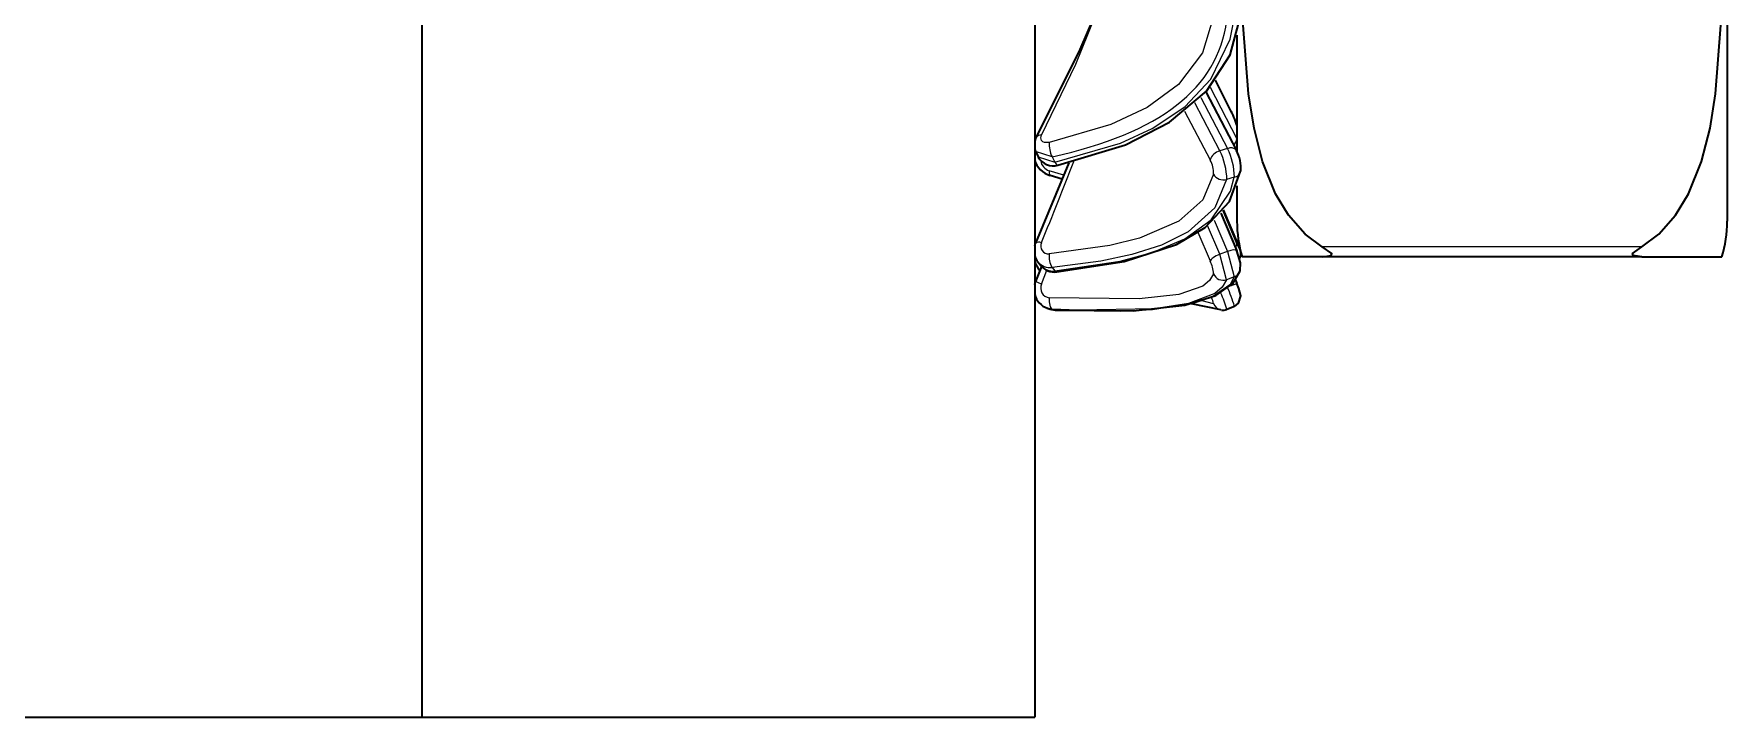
# Model space of a CAD drawing. Extents: x 291 to 828, y 188 to 662.
# Drawn here: x 425.6 to 433.89, y 289.08 to 292.42 of the extents above; entities that cross this region are included whole.
import ezdxf

# ---------------------------------------------------------------- set-up
doc = ezdxf.new("R2010")
doc.units = 0

msp = doc.modelspace()

# ---------------------------------------------------------------- linework, layer by layer
at = {"color": 7, "lineweight": 35, "ltscale": 0.125}
for p, q in [((427.502, 294.0808), (427.502, 289.0808)), ((427.502, 294.0808), (427.502, 289.0808)), ((430.502, 294.0808), (430.502, 289.0808))]:
    msp.add_line(p, q, dxfattribs=at)
at = {"color": 7, "lineweight": 35, "ltscale": 0.030886}
msp.add_line((433.8918, 292.7408), (433.8918, 291.5054), dxfattribs=at)
at = {"color": 7, "lineweight": 35, "ltscale": 0.014192}
msp.add_line((431.4919, 292.4158), (431.4919, 291.8481), dxfattribs=at)
at = {"color": 7, "lineweight": 35, "ltscale": 0.008072}
msp.add_line((431.3404, 292.1384), (431.4897, 291.8521), dxfattribs=at)
at = {"color": 7, "lineweight": 13, "ltscale": 0.007117}
msp.add_line((431.3601, 292.1612), (431.4918, 291.9088), dxfattribs=at)
at = {"color": 7, "lineweight": 35, "ltscale": 0.004013}
msp.add_line((431.4595, 292.0522), (431.3867, 292.1953), dxfattribs=at)
at = {"color": 7, "lineweight": 13, "ltscale": 0.006597}
msp.add_line((431.4082, 291.8499), (431.2861, 292.0839), dxfattribs=at)
at = {"color": 7, "lineweight": 13, "ltscale": 0.007057}
msp.add_line((431.3149, 292.1114), (431.4454, 291.8611), dxfattribs=at)
at = {"color": 7, "lineweight": 13, "ltscale": 0.006709}
msp.add_line((431.3618, 291.805), (431.2376, 292.0428), dxfattribs=at)
at = {"color": 7, "lineweight": 35, "ltscale": 0.000416529}
msp.add_line((430.5081, 291.9144), (430.502, 291.8989), dxfattribs=at)
at = {"color": 7, "lineweight": 35, "ltscale": 0.000278673}
msp.add_line((430.5021, 291.8564), (430.5063, 291.8461), dxfattribs=at)
at = {"color": 7, "lineweight": 13, "ltscale": 0.002107}
msp.add_line((430.5868, 291.8213), (430.5063, 291.8461), dxfattribs=at)
at = {"color": 7, "lineweight": 35, "ltscale": 0.000771797}
msp.add_line((430.5063, 291.8461), (430.52, 291.8184), dxfattribs=at)
at = {"color": 7, "lineweight": 13, "ltscale": 0.00214}
msp.add_line((430.5193, 291.8199), (430.6008, 291.7937), dxfattribs=at)
at = {"color": 7, "lineweight": 13, "ltscale": 0.000773163}
msp.add_line((430.5868, 291.8213), (430.6008, 291.7937), dxfattribs=at)
at = {"color": 7, "lineweight": 13, "ltscale": 0.000972939}
msp.add_line((431.4454, 291.8611), (431.4082, 291.8499), dxfattribs=at)
at = {"color": 7, "lineweight": 35, "ltscale": 0.010644}
msp.add_line((430.6685, 291.7919), (430.5065, 291.3981), dxfattribs=at)
at = {"color": 7, "lineweight": 13, "ltscale": 0.001852}
msp.add_line((430.6439, 291.731), (430.573, 291.7526), dxfattribs=at)
at = {"color": 7, "lineweight": 35, "ltscale": 0.001541}
msp.add_line((430.6361, 291.7119), (430.577, 291.7296), dxfattribs=at)
at = {"color": 7, "lineweight": 13, "ltscale": 0.000979767}
msp.add_line((431.4791, 291.7213), (431.4416, 291.7097), dxfattribs=at)
at = {"color": 7, "lineweight": 35, "ltscale": 0.004344}
msp.add_line((431.4919, 291.6792), (431.4919, 291.5054), dxfattribs=at)
at = {"color": 7, "lineweight": 13, "ltscale": 0.004443}
msp.add_line((431.4222, 291.5568), (431.4918, 291.3932), dxfattribs=at)
at = {"color": 7, "lineweight": 35, "ltscale": 0.004772}
msp.add_line((431.5005, 291.3857), (431.4262, 291.5616), dxfattribs=at)
at = {"color": 7, "lineweight": 13, "ltscale": 0.003803}
for p, q in [((431.4082, 291.3442), (431.3486, 291.4842)), ((431.3618, 291.3104), (431.3022, 291.4504))]:
    msp.add_line(p, q, dxfattribs=at)
at = {"color": 7, "lineweight": 13, "ltscale": 0.004174}
msp.add_line((431.3801, 291.5116), (431.4454, 291.358), dxfattribs=at)
at = {"color": 7, "lineweight": 35, "ltscale": 0.005027}
msp.add_line((431.4128, 291.5455), (431.4915, 291.3604), dxfattribs=at)
at = {"color": 7, "lineweight": 35, "ltscale": 0.000358758}
msp.add_line((430.502, 291.3845), (430.5065, 291.3981), dxfattribs=at)
at = {"color": 7, "lineweight": 35, "ltscale": 0.000551796}
msp.add_line((430.5175, 291.3071), (430.5312, 291.2898), dxfattribs=at)
at = {"color": 7, "lineweight": 13, "ltscale": 0.000992801}
msp.add_line((431.4454, 291.358), (431.4082, 291.3442), dxfattribs=at)
at = {"color": 7, "lineweight": 13, "ltscale": 0.003228}
msp.add_line((431.4416, 291.2195), (431.4082, 291.3442), dxfattribs=at)
at = {"color": 7, "lineweight": 13, "ltscale": 0.003224}
msp.add_line((431.4454, 291.358), (431.4791, 291.2335), dxfattribs=at)
at = {"color": 7, "lineweight": 13, "ltscale": 0.000490577}
msp.add_line((431.5005, 291.3857), (431.507, 291.3672), dxfattribs=at)
at = {"color": 7, "lineweight": 35, "ltscale": 0.00062668}
msp.add_line((431.5089, 291.3621), (431.5005, 291.3857), dxfattribs=at)
at = {"color": 7, "lineweight": 35, "ltscale": 0.009785}
for p, q in [((431.9092, 291.3308), (431.5178, 291.3308)), ((433.4745, 291.3308), (433.8659, 291.3308))]:
    msp.add_line(p, q, dxfattribs=at)
at = {"color": 7, "lineweight": 13, "ltscale": 0.039131}
msp.add_line((433.4745, 291.3808), (431.9092, 291.3808), dxfattribs=at)
at = {"color": 7, "lineweight": 35, "ltscale": 0.039131}
msp.add_line((433.4745, 291.3308), (431.9092, 291.3308), dxfattribs=at)
at = {"color": 7, "lineweight": 35, "ltscale": 0.002003}
msp.add_line((430.5354, 291.2849), (430.5062, 291.2103), dxfattribs=at)
at = {"color": 7, "lineweight": 13, "ltscale": 0.001806}
msp.add_line((430.5351, 291.1985), (430.5609, 291.2661), dxfattribs=at)
at = {"color": 7, "lineweight": 13, "ltscale": 0.000554898}
msp.add_line((430.5868, 291.2796), (430.6008, 291.2624), dxfattribs=at)
at = {"color": 7, "lineweight": 13, "ltscale": 0.000998949}
msp.add_line((431.4791, 291.2335), (431.4416, 291.2195), dxfattribs=at)
at = {"color": 7, "lineweight": 35, "ltscale": 0.00034841}
msp.add_line((430.5019, 291.197), (430.5062, 291.2103), dxfattribs=at)
at = {"color": 7, "lineweight": 13, "ltscale": 0.000781057}
msp.add_line((430.5351, 291.1985), (430.5062, 291.2103), dxfattribs=at)
at = {"color": 7, "lineweight": 13, "ltscale": 0.000859396}
msp.add_line((431.4599, 291.189), (431.4919, 291.2018), dxfattribs=at)
at = {"color": 7, "lineweight": 35, "ltscale": 0.00042389}
msp.add_line((431.4856, 291.2175), (431.4919, 291.2018), dxfattribs=at)
at = {"color": 7, "lineweight": 13, "ltscale": 0.000618853}
msp.add_line((430.5868, 291.0759), (430.5625, 291.0806), dxfattribs=at)
at = {"color": 7, "lineweight": 35, "ltscale": 0.000395231}
msp.add_line((430.5625, 291.0806), (430.5775, 291.0754), dxfattribs=at)
at = {"color": 7, "lineweight": 13, "ltscale": 0.000626487}
msp.add_line((430.5762, 291.0758), (430.6008, 291.071), dxfattribs=at)
at = {"color": 7, "lineweight": 35, "ltscale": 0.000675416}
msp.add_line((430.5762, 291.0758), (430.6027, 291.0707), dxfattribs=at)
at = {"color": 7, "lineweight": 13, "ltscale": 0.000369635}
msp.add_line((430.5868, 291.0759), (430.6008, 291.071), dxfattribs=at)
at = {"color": 7, "lineweight": 35, "ltscale": 0.00365}
msp.add_line((431.4128, 291.0721), (431.27, 291.102), dxfattribs=at)
at = {"color": 7, "lineweight": 13, "ltscale": 0.001428}
msp.add_line((431.3771, 291.1025), (431.3216, 291.116), dxfattribs=at)
at = {"color": 7, "lineweight": 35, "ltscale": 0.001005}
msp.add_line((431.4793, 291.0891), (431.4419, 291.0744), dxfattribs=at)
at = {"color": 7, "lineweight": 35, "ltscale": 0.075}
for p, q in [((424.502, 289.0808), (427.502, 289.0808)), ((427.502, 289.0808), (430.502, 289.0808))]:
    msp.add_line(p, q, dxfattribs=at)
at = {"color": 7, "lineweight": 35}
for points in [[(430.8592, 292.6656), (430.7172, 292.3339), (430.5081, 291.9144)], [(431.9092, 291.3808), (431.8261, 291.4417), (431.7443, 291.5347), (431.6814, 291.6394), (431.6178, 291.7975), (431.5758, 291.9607), (431.5484, 292.1284), (431.5223, 292.4641), (431.518, 292.6496)], [(433.4745, 291.3808), (433.5576, 291.4417), (433.6394, 291.5347), (433.7023, 291.6394), (433.7659, 291.7975), (433.808, 291.9607), (433.8353, 292.1284), (433.8614, 292.4641), (433.8657, 292.6496)], [(430.6158, 291.7797), (430.9468, 291.8796), (431.1624, 291.9895), (431.3428, 292.1411), (431.4584, 292.3199), (431.5104, 292.5133)], [(430.6096, 291.2575), (430.9392, 291.3079), (431.1967, 291.3923), (431.3357, 291.4742), (431.4551, 291.6028), (431.5101, 291.7505)], [(431.5085, 291.263), (431.5097, 291.3017), (431.4913, 291.3608)], [(431.9092, 291.3308), (431.9525, 291.3381), (431.9558, 291.3472), (431.9092, 291.3808)], [(433.4745, 291.3308), (433.4312, 291.3381), (433.4279, 291.3472), (433.4745, 291.3808)], [(430.6027, 291.0707), (430.9838, 291.0678), (431.2367, 291.0949), (431.3891, 291.1418), (431.4725, 291.2013), (431.5085, 291.263)], [(431.4793, 291.0891), (431.5004, 291.1047), (431.5113, 291.1401), (431.5014, 291.177), (431.4919, 291.2018)]]:
    msp.add_lwpolyline(points, dxfattribs=at)
at = {"color": 7, "lineweight": 13}
for points in [[(430.5351, 291.9265), (430.7031, 292.2729), (430.8613, 292.6665)], [(431.3771, 292.5064), (431.3241, 292.3299), (431.2062, 292.1737), (431.053, 292.0617), (430.8746, 291.9779), (430.573, 291.8906)], [(430.6008, 291.7937), (430.9211, 291.888), (431.0763, 291.9592), (431.2366, 292.0656), (431.3643, 292.1997), (431.4595, 292.3956), (431.4791, 292.4936)], [(430.573, 291.8906), (430.5505, 291.8905), (430.5417, 291.8941), (430.5352, 291.9002), (430.5316, 291.914), (430.5351, 291.9265)], [(431.3771, 291.736), (431.3243, 291.6104), (431.2069, 291.5057), (431.0157, 291.4234), (430.8705, 291.3871), (430.573, 291.3462)], [(430.6008, 291.2624), (430.9206, 291.3097), (431.0776, 291.3524), (431.237, 291.4201), (431.3663, 291.5127), (431.4605, 291.6526), (431.4791, 291.7213)], [(431.4416, 291.7097), (431.383, 291.571), (431.2533, 291.4537), (431.1233, 291.3893), (430.9773, 291.3425), (430.8257, 291.31), (430.5868, 291.2796)], [(431.4918, 291.3932), (431.5023, 291.3708), (431.5061, 291.3646), (431.5068, 291.3636), (431.5076, 291.3649), (431.507, 291.3672)], [(431.3771, 291.2484), (431.3579, 291.2159), (431.3247, 291.1887), (431.2082, 291.1479), (431.0137, 291.1261), (430.573, 291.1316)], [(430.6008, 291.071), (430.9201, 291.0659), (431.0784, 291.0739), (431.285, 291.106), (431.3682, 291.1335), (431.4616, 291.2001), (431.4791, 291.2335)], [(431.4416, 291.2195), (431.4203, 291.1833), (431.3834, 291.152), (431.2549, 291.1029), (431.0873, 291.0778), (430.7135, 291.0707), (430.5868, 291.0759)]]:
    msp.add_lwpolyline(points, dxfattribs=at)
for centre, radius, start, end in [((431.0193, 291.8256), 0.4951, 17.34958, 27.24104), ((430.5308, 291.8986), 0.0279, 81.18187, 145.07084), ((430.712, 291.8825), 0.1394, 176.67018, 206.07288), ((431.4509, 291.9116), 0.0413, 307.25238, 356.10289), ((431.4219, 291.7874), 0.0635, 102.34426, 163.66484), ((431.2412, 291.7406), 0.1365, 358.06872, 28.0908), ((431.13, 291.7073), 0.3124, 0.43286, 27.14238), ((431.1656, 291.7178), 0.3143, 0.63629, 27.1279), ((431.4631, 291.8275), 0.0371, 42.74026, 117.75313), ((430.5887, 291.8085), 0.0578, 186.77724, 254.39418), ((411.2509, 299.2914), 20.836, 337.74728, 338.9219), ((430.5971, 291.7435), 0.025, 159.25298, 214.70939), ((430.6207, 291.7985), 0.0199, 193.7506, 255.59101), ((431.4266, 291.7666), 0.0587, 211.74032, 284.72778), ((431.4729, 291.7596), 0.0386, 279.06163, 346.30232), ((430.5216, 291.3746), 0.0287, 62.7861, 122.623), ((430.5684, 291.3831), 0.0372, 151.87788, 277.1222), ((431.4726, 291.3962), 0.0197, 302.96384, 351.05343), ((430.5771, 291.3575), 0.0782, 220.20599, 277.15989), ((430.6797, 291.3321), 0.1073, 172.49814, 209.46706), ((431.2304, 291.2416), 0.1476, 2.65651, 27.6445), ((430.5908, 291.3403), 0.0783, 220.24123, 277.34654), ((430.6101, 291.2684), 0.011, 213.0495, 267.82867), ((431.425, 291.2691), 0.0522, 203.28818, 288.49461), ((431.4647, 291.2773), 0.0461, 288.15908, 341.86535), ((430.579, 291.1784), 0.0477, 155.3264, 262.75385), ((430.9646, 290.9439), 0.4953, 15.30066, 25.135), ((430.8285, 290.8989), 0.6786, 16.30156, 24.74262), ((431.2974, 291.0928), 0.0809, 6.92704, 29.26837), ((431.4234, 291.1206), 0.0496, 201.34338, 257.76746)]:
    msp.add_arc(centre, radius, start, end, dxfattribs=at)
at = {"color": 7, "lineweight": 35}
for centre, radius, start, end in [((430.9873, 291.8093), 0.531, 18.15306, 27.22268), ((430.6075, 291.8353), 0.1099, 195.94522, 253.90506), ((430.5913, 291.8591), 0.0825, 208.60806, 287.18266), ((431.3271, 291.7656), 0.184, 355.29924, 28.02071), ((432.0924, 291.5054), 0.6005, 180.00442, 196.90527), ((433.2914, 291.5054), 0.6005, 343.09473, 359.99559), ((430.5843, 291.3599), 0.0852, 194.92405, 218.31986), ((430.6034, 291.3354), 0.1045, 193.95934, 223.1629), ((431.4589, 291.346), 0.0524, 331.734, 17.83982), ((430.5999, 291.3457), 0.0887, 219.12989, 276.32844), ((430.5947, 291.1703), 0.0953, 193.77322, 251.0446), ((431.4235, 291.1217), 0.0508, 261.5755, 291.31824)]:
    msp.add_arc(centre, radius, start, end, dxfattribs=at)
at = {"color": 7, "lineweight": 13}
for centre, major_axis, ratio, start_param, end_param in [((255.8497, 369.8882), (175.5464, -77.5677), 0.054559, 6.208266, 6.299382), ((431.4082, 291.3271), (0.046, 0.0196), 0.31759, 1.436524, 2.964851), ((431.4454, 291.3409), (0.046, 0.0196), 0.317587, 0.026168, 1.436519), ((430.5912, 291.1254), (-0.0025, -0.0499), 0.371282, 4.606539, 6.179992)]:
    msp.add_ellipse(centre, major_axis=major_axis, ratio=ratio, start_param=start_param, end_param=end_param, dxfattribs=at)

doc.saveas('drawing.dxf')
